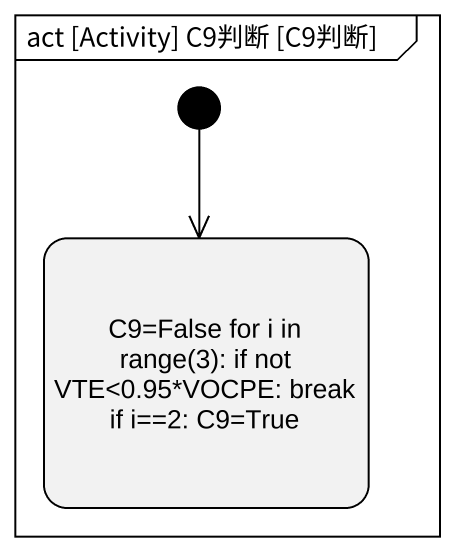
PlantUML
@startuml
mainframe act [Activity] C9判断 [C9判断]
hide empty description
state "C9=False for i in range(3): if not VTE<0.95*VOCPE: break if i==2: C9=True" as C9_False_for_i_in_range_3
[*] --> C9_False_for_i_in_range_3
@enduml
